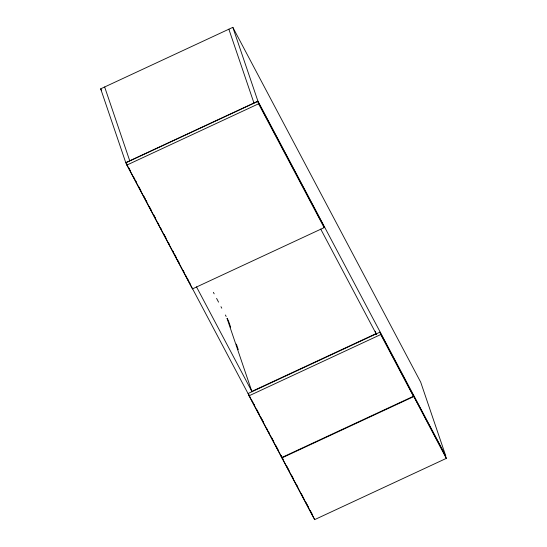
<?xml version="1.0" encoding="UTF-8"?>
<svg xmlns="http://www.w3.org/2000/svg" width="547" height="547" viewBox="0 0 547 547"><rect width="100%" height="100%" fill="white"/><g stroke="black" fill="none" stroke-linecap="round" stroke-linejoin="round"><path stroke-width="0.82" d="M313.643 517.455L125.762 162.616L100.682 88.826L232.831 27.35L420.705 382.189L445.784 455.972L257.91 101.14L232.831 27.35M125.762 162.616L257.91 101.14M126.077 162.691L257.787 101.421L323.352 225.255L324.159 227.627L192.455 288.898L126.883 165.064L126.077 162.691L127.28 164.955M126.883 165.064L258.594 103.793L257.787 101.421M379.939 332.166L380.746 334.538L413.436 396.281L281.732 457.552L249.042 395.809L248.235 393.443L379.939 332.166L446.318 458.379L314.607 519.65L281.917 457.907L281.11 455.535M249.042 395.809L380.746 334.538M281.917 457.907L413.628 396.637M412.821 394.264L445.511 456.007L446.318 458.379M258.594 103.793L324.159 227.627M320.706 229.063L376.664 334.757M213.378 292.337L214.178 293.848M216.578 298.375L218.574 302.149M220.974 306.682L221.774 308.193M225.371 314.983L226.171 316.494M227.108 318.265L228.461 320.822M100.682 88.826L101.482 90.337M196.482 286.854L252.051 391.796M128.88 167.977L130.473 170.999M134.077 177.796L134.877 179.307M135.677 180.818L136.476 182.322M138.87 186.855L140.873 190.63M143.67 195.915L145.27 198.937M146.07 200.448L146.869 201.959M149.269 206.486L151.266 210.267M153.666 214.793L155.663 218.568M158.062 223.101L158.862 224.612M160.859 228.386L161.659 229.897M164.059 234.431L166.062 238.205M168.455 242.731L169.255 244.242M172.859 251.039L173.659 252.55M174.452 254.061L176.455 257.835M177.255 259.346L179.655 263.88M183.252 270.669L184.052 272.18M186.048 275.955L186.848 277.466M187.648 278.977L188.448 280.488M189.248 281.999L190.048 283.51M248.235 393.443L249.829 396.452M252.222 400.972L253.015 402.476M253.815 403.98L254.615 405.484M256.605 409.252L258.998 413.771M260.994 417.532L263.38 422.052M266.97 428.827L267.77 430.332M268.563 431.843L269.363 433.347M271.353 437.115L273.746 441.627M275.743 445.395L278.136 449.914M281.514 456.287L283.107 459.302M286.696 466.078L289.083 470.598M291.476 475.111L293.472 478.878M296.262 484.15L297.855 487.158M301.445 493.934L302.238 495.445M303.038 496.949L303.838 498.454M305.828 502.221L308.221 506.734M310.217 510.501L312.604 515.021M375.249 331.222L376.069 333.629L251.846 391.413L227.039 318.429M228.865 29.196L253.945 102.98M314.074 518.071L314.607 519.65M281.192 455.972L281.732 457.552M228.735 321.622L230.643 327.236M236.366 344.084L238.273 349.697M104.648 86.987L129.728 160.77"/></g></svg>
